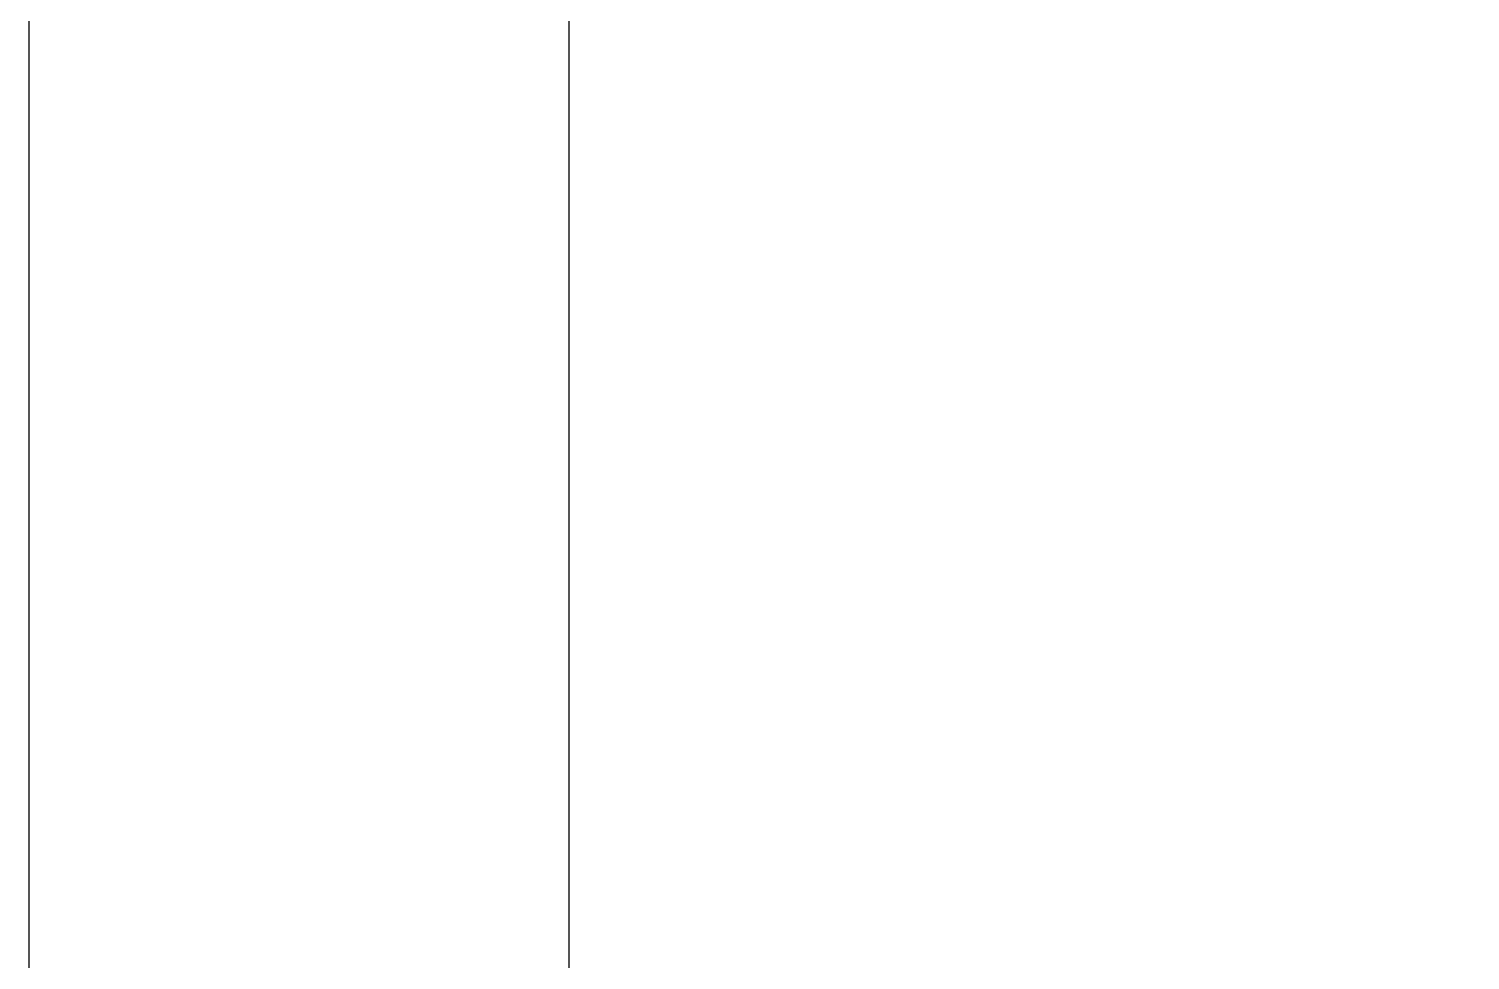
# Model space of a CAD drawing. Header units: millimetres. Extents: x 379264 to 1158416, y -283062 to 356890.
# Drawn here: x 767598.8 to 767694.8, y -3121.8 to -3059.8 of the extents above; entities that cross this region are included whole.
import ezdxf

# ---------------------------------------------------------------- set-up
doc = ezdxf.new("R2010")
doc.units = ezdxf.units.MM
for name, color, linetype in [('11PM. DIM', 2, 'Continuous'), ('BLOCK A - CHI TIET THANG 3$0$DnW', 20, 'Continuous'), ('keyplan TANG 1$0$mb_unitmix twa 1-20$0$Net thay Tran', 250, 'Continuous')]:
    doc.layers.add(name, color=color, linetype=linetype)

# ---------------------------------------------------------------- blocks, each defined once
blk = doc.blocks.new('keyplan TANG 1')
at = {"layer": 'keyplan TANG 1$0$mb_unitmix twa 1-20$0$Net thay Tran'}
blk.add_lwpolyline([(10450.0000065181, 147850.0000020646), (10449.99999999991, 95349.99999896024), (12249.99999342476, 95349.99999896024), (12249.99999342476, 141249.9999910947), (12450, 141249.9999910947), (12450, 141050), (46748.45462060507, 141049.9999999999), (46748.45462060507, 142849.9999999999), (12450, 142849.9999826836), (12450, 142649.9999826836), (12250, 142649.9999826836), (12250.00000651844, 147850.0000020646)], close=True, dxfattribs=at)
blk = doc.blocks.new('A$C7B9A04D0')
at = {"layer": 'BLOCK A - CHI TIET THANG 3$0$DnW', "xscale": 0.02, "yscale": 0.02, "zscale": 0.02}
blk.add_blockref('keyplan TANG 1', (-863.4642223573755, 1049.538480618317), dxfattribs=at)

msp = doc.modelspace()

# ---------------------------------------------------------------- block references
at = {"layer": '11PM. DIM'}
msp.add_blockref('A$C7B9A04D0', (768253.2560930145, -7029.301869962608), dxfattribs=at)

doc.saveas('drawing.dxf')
